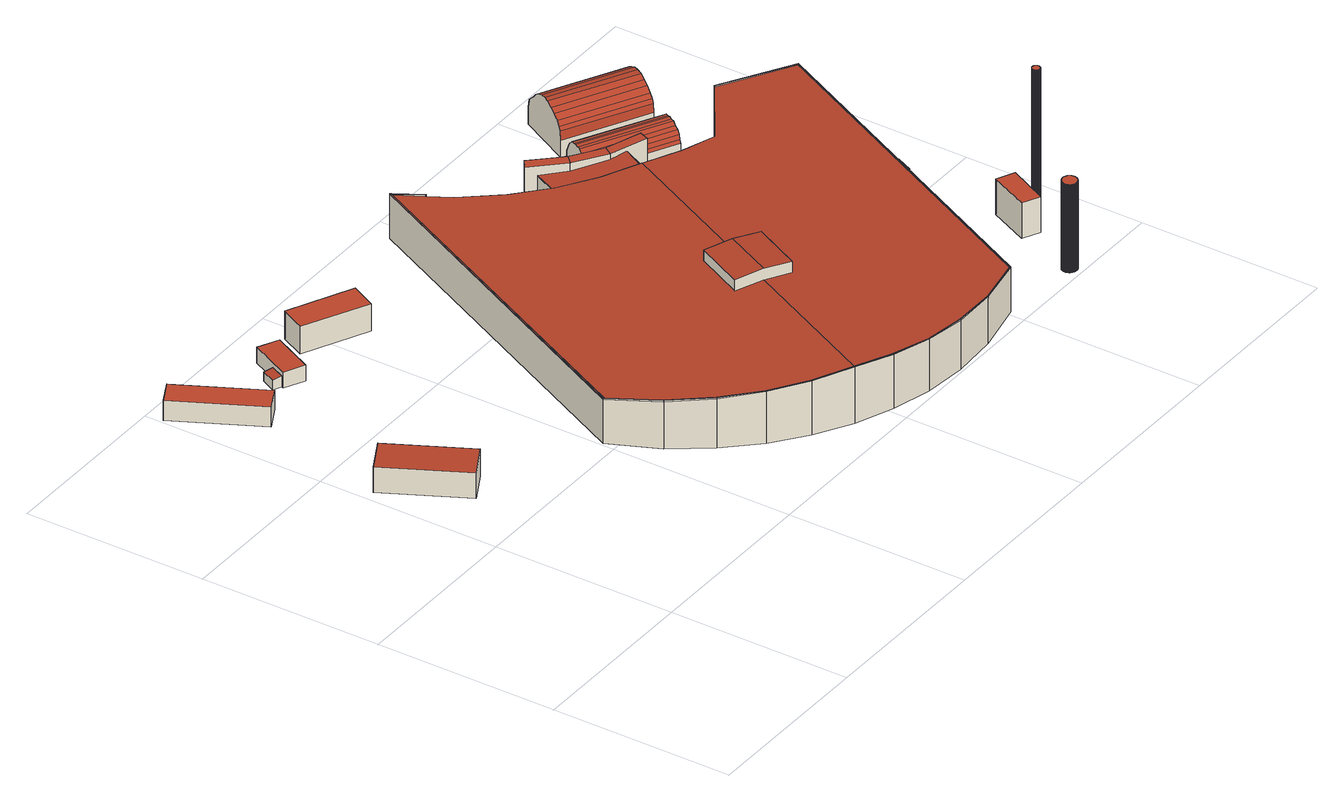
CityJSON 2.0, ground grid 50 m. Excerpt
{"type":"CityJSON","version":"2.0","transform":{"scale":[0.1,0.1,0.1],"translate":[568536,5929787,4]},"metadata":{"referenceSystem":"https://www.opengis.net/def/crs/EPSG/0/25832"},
"CityObjects":{
"building1":{"type":"Building","attributes":{"Grundfläche 2D":"230.406331","Grundhöhe NN":"4.259"},"geometry":[{"type":"Solid","lod":"3","boundaries":[[[[0,1,2,3]],[[4,5,3,2]],[[5,6,0,3]],[[6,7,1,0]],[[7,4,2,1]],[[7,6,5,4]]]],"semantics":{"surfaces":[{"type":"RoofSurface"},{"type":"WallSurface"},{"type":"GroundSurface"}],"values":[[0,1,1,1,1,2]]}}]},
"building2":{"type":"Building","attributes":{"Grundfläche 2D":"208.434997","Grundhöhe NN":"4.920"},"geometry":[{"type":"Solid","lod":"3","boundaries":[[[[8,9,10,11]],[[12,13,14,15]],[[8,11,16,17]],[[9,8,17,18]],[[10,9,18,19]],[[13,12,20,21]],[[14,13,21,22]],[[10,19,23,15,14,22,16,11]],[[12,15,23,20]],[[21,20,23,19,18,17,16,22]]]],"semantics":{"surfaces":[{"type":"RoofSurface"},{"type":"WallSurface"},{"type":"GroundSurface"}],"values":[[0,0,1,1,1,1,1,1,1,2]]}}]},
"building3":{"type":"Building","attributes":{"Grundfläche 2D":"10.273350","Grundhöhe NN":"5.058"},"geometry":[{"type":"Solid","lod":"3","boundaries":[[[[24,25,26,27]],[[28,29,27,26]],[[29,30,24,27]],[[30,31,25,24]],[[31,28,26,25]],[[31,30,29,28]]]],"semantics":{"surfaces":[{"type":"RoofSurface"},{"type":"WallSurface"},{"type":"GroundSurface"}],"values":[[0,1,1,1,1,2]]}}]},
"building4":{"type":"Building","attributes":{"Grundfläche 2D":"77.088684","Grundhöhe NN":"5.132"},"geometry":[{"type":"Solid","lod":"3","boundaries":[[[[32,33,34,35]],[[33,32,36,37]],[[34,33,37,38]],[[35,34,38,39]],[[32,35,39,36]],[[37,36,39,38]]]],"semantics":{"surfaces":[{"type":"RoofSurface"},{"type":"WallSurface"},{"type":"GroundSurface"}],"values":[[0,1,1,1,1,2]]}}]},
"building5":{"type":"Building","attributes":{"Grundfläche 2D":"140.828467","Grundhöhe NN":"4.706"},"geometry":[{"type":"Solid","lod":"3","boundaries":[[[[40,41,42,43]],[[44,45,43,42]],[[45,46,40,43]],[[46,47,41,40]],[[47,44,42,41]],[[47,46,45,44]]]],"semantics":{"surfaces":[{"type":"RoofSurface"},{"type":"WallSurface"},{"type":"GroundSurface"}],"values":[[0,1,1,1,1,2]]}}]},
"building6":{"type":"Building","attributes":{"Grundfläche 2D":"11698.974257","Grundhöhe NN":"4.597"},"geometry":[{"type":"Solid","lod":"3","boundaries":[[[[48,49,50]],[[51,49,48]],[[52,53,51]],[[53,49,51]],[[53,54,55,49]],[[56,55,54]],[[56,57,58,59,60,61,55]],[[58,62,63,59]],[[62,64,65,63]],[[66,67,65,64]],[[66,68,69,67]],[[68,70,71,72,69]],[[73,71,70]],[[74,75,73]],[[75,71,73]],[[74,76,77,75]],[[78,77,76]],[[79,77,78]],[[80,81,82,83]],[[84,85,80,83,86]],[[87,88,89,90,91,92,93,94,95,96,97,98,99,100,101,102,103,104,105]],[[88,87,106,107,102,101,108,109,110,111,112,113,114,115,116,117,118]],[[119,120,121,122]],[[120,123,124,121]],[[123,125,126,124]],[[127,128,129]],[[130,131,132,127,129,133,134]],[[130,134,135]],[[136,137,138,139]],[[48,50,94,140]],[[48,140,141,52,51]],[[141,142,54,53,52]],[[142,143,56,54]],[[143,144,57,56]],[[144,145,58,57]],[[145,146,62,58]],[[146,147,64,62]],[[147,148,66,64]],[[148,149,68,66]],[[149,150,70,68]],[[150,151,73,70]],[[151,152,74,73]],[[152,153,76,74]],[[153,154,78,76]],[[154,114,79,78]],[[77,79,114,113]],[[113,112,75,77]],[[71,75,112,111]],[[72,71,111,110]],[[69,72,110,109]],[[67,69,109,108]],[[65,67,108,101]],[[63,65,101,100]],[[59,63,100,99]],[[60,59,99,98]],[[61,60,98,97]],[[55,61,97,96]],[[49,55,96,95]],[[50,49,95,94]],[[107,86,83,82,103,102]],[[84,86,107,106]],[[105,104,81,80,85,84,106,87]],[[82,81,104,103]],[[132,120,119,155,156,127]],[[120,132,131,123]],[[157,125,123,131,130,158]],[[126,125,157,159]],[[124,126,159,160]],[[121,124,160,161]],[[122,121,161,162]],[[119,122,162,155]],[[130,135,163,158]],[[128,127,156,164]],[[142,141,165,166]],[[143,142,166,167]],[[144,143,167,168]],[[145,144,168,169]],[[146,145,169,170]],[[147,146,170,171]],[[148,147,171,172]],[[149,148,172,173]],[[150,149,173,174]],[[151,150,174,175]],[[152,151,175,176]],[[136,177,178,153,152,176,179,137]],[[154,153,178,180]],[[181,115,114,154,180,182]],[[116,115,181,183]],[[117,116,183,184]],[[134,88,118,117,184,163,135]],[[88,134,133,89]],[[89,133,129,90]],[[185,92,91,90,129,128,164]],[[93,92,185,186]],[[94,93,186,187]],[[140,94,187,188]],[[141,140,188,165]],[[138,137,179,189]],[[139,138,189,190]],[[136,139,190,177]],[[183,181,182,180,178,177,190,189,179,176,175,174,173,172,171,170,169,168,167,166,165,188,187,186,185,164,156,155,162,161,160,159,157,158,163,184]]]],"semantics":{"surfaces":[{"type":"RoofSurface"},{"type":"WallSurface"},{"type":"GroundSurface"}],"values":[[0,0,0,0,0,0,0,0,0,0,0,0,0,0,0,0,0,0,0,0,0,0,0,0,0,0,0,0,0,1,1,1,1,1,1,1,1,1,1,1,1,1,1,1,1,1,1,1,1,1,1,1,1,1,1,1,1,1,1,1,1,1,1,1,1,1,1,1,1,1,1,1,1,1,1,1,1,1,1,1,1,1,1,1,1,1,1,1,1,1,1,1,1,1,1,1,1,1,1,1,2]]}}]},
"building7":{"type":"Building","attributes":{"Grundfläche 2D":"12.473185","Grundhöhe NN":"4.465"},"geometry":[{"type":"Solid","lod":"3","boundaries":[[[[191,192,193,194,195,196,197,198,199,200,201,202,203,204,205,206,207,208,209,210,211,212,213,214,215,216,217,218,219,220,221,222,223,224,225,226,227,228,229,230,231,232,233,234,235,236,237,238,239,240,241,242,243,244,245,246,247,248,249,250,251,252,253,254,255,256,257,258,259,260,261,262,263,264,265,266,267,268,269,270,271,272,273,274,275,276,277,278,279,280,281,282,283,284,285,286,287,288,289,290]],[[291,292,196,195]],[[292,293,197,196]],[[293,294,198,197]],[[294,295,199,198]],[[295,296,200,199]],[[296,297,201,200]],[[297,298,202,201]],[[298,299,203,202]],[[299,300,204,203]],[[300,301,205,204]],[[301,302,206,205]],[[303,291,195,194]],[[304,303,194,193]],[[302,305,207,206]],[[305,306,208,207]],[[306,307,209,208]],[[307,308,210,209]],[[308,309,211,210]],[[309,310,212,211]],[[310,311,213,212]],[[311,312,214,213]],[[312,313,215,214]],[[313,314,216,215]],[[314,315,217,216]],[[315,316,218,217]],[[316,317,219,218]],[[317,318,220,219]],[[318,319,221,220]],[[319,320,222,221]],[[320,321,223,222]],[[321,322,224,223]],[[322,323,225,224]],[[323,324,226,225]],[[324,325,227,226]],[[325,326,228,227]],[[326,327,229,228]],[[327,328,230,229]],[[328,329,231,230]],[[329,330,232,231]],[[330,331,233,232]],[[331,332,234,233]],[[332,333,235,234]],[[333,334,236,235]],[[334,335,237,236]],[[335,336,238,237]],[[336,337,239,238]],[[337,338,240,239]],[[338,339,241,240]],[[339,340,242,241]],[[340,341,243,242]],[[341,342,244,243]],[[342,343,245,244]],[[343,344,246,245]],[[344,345,247,246]],[[345,346,248,247]],[[346,347,249,248]],[[347,348,250,249]],[[348,349,251,250]],[[349,350,252,251]],[[350,351,253,252]],[[351,352,254,253]],[[352,353,255,254]],[[353,354,256,255]],[[354,355,257,256]],[[355,356,258,257]],[[356,357,259,258]],[[357,358,260,259]],[[358,359,261,260]],[[359,360,262,261]],[[360,361,263,262]],[[361,362,264,263]],[[362,363,265,264]],[[363,364,266,265]],[[364,365,267,266]],[[365,366,268,267]],[[366,367,269,268]],[[367,368,270,269]],[[368,369,271,270]],[[369,370,272,271]],[[370,371,273,272]],[[371,372,274,273]],[[372,373,275,274]],[[373,374,276,275]],[[374,375,277,276]],[[375,376,278,277]],[[376,377,279,278]],[[377,378,280,279]],[[378,379,281,280]],[[379,380,282,281]],[[380,381,283,282]],[[381,382,284,283]],[[382,383,285,284]],[[383,384,286,285]],[[384,385,287,286]],[[385,386,288,287]],[[386,387,289,288]],[[387,388,290,289]],[[388,389,191,290]],[[389,390,192,191]],[[390,304,193,192]],[[386,385,384,383,382,381,380,379,378,377,376,375,374,373,372,371,370,369,368,367,366,365,364,363,362,361,360,359,358,357,356,355,354,353,352,351,350,349,348,347,346,345,344,343,342,341,340,339,338,337,336,335,334,333,332,331,330,329,328,327,326,325,324,323,322,321,320,319,318,317,316,315,314,313,312,311,310,309,308,307,306,305,302,301,300,299,298,297,296,295,294,293,292,291,303,304,390,389,388,387]]]],"semantics":{"surfaces":[{"type":"RoofSurface"},{"type":"WallSurface"},{"type":"GroundSurface"}],"values":[[0,1,1,1,1,1,1,1,1,1,1,1,1,1,1,1,1,1,1,1,1,1,1,1,1,1,1,1,1,1,1,1,1,1,1,1,1,1,1,1,1,1,1,1,1,1,1,1,1,1,1,1,1,1,1,1,1,1,1,1,1,1,1,1,1,1,1,1,1,1,1,1,1,1,1,1,1,1,1,1,1,1,1,1,1,1,1,1,1,1,1,1,1,1,1,1,1,1,1,1,1,2]]}}]},
"building8":{"type":"Building","attributes":{"Grundfläche 2D":"257.868461","Grundhöhe NN":"5.189"},"geometry":[{"type":"Solid","lod":"3","boundaries":[[[[391,392,393,394]],[[395,391,394,396]],[[397,395,396,398]],[[399,397,398,400]],[[401,399,400,402]],[[403,401,402,404]],[[405,403,404,406]],[[407,405,406,408]],[[409,407,408,410]],[[411,409,410,412]],[[413,411,412,414]],[[415,413,414,416]],[[417,415,416,418]],[[419,417,418,420]],[[421,422,423,420,418,416,414,412,410,408,406,404,402,400,398,396,394,393,424,425]],[[419,420,423,426]],[[427,392,391,395,397,399,401,403,405,407,409,411,413,415,417,419,426,428]],[[393,392,427,424]],[[426,423,422,421,425,424,427,428]]]],"semantics":{"surfaces":[{"type":"RoofSurface"},{"type":"WallSurface"},{"type":"GroundSurface"}],"values":[[0,0,0,0,0,0,0,0,0,0,0,0,0,0,1,1,1,1,2]]}}]},
"building9":{"type":"Building","attributes":{"Grundfläche 2D":"64.943904","Grundhöhe NN":"4.447"},"geometry":[{"type":"Solid","lod":"3","boundaries":[[[[429,430,431,432]],[[433,434,432,431]],[[434,435,429,432]],[[435,436,430,429]],[[436,433,431,430]],[[436,435,434,433]]]],"semantics":{"surfaces":[{"type":"RoofSurface"},{"type":"WallSurface"},{"type":"GroundSurface"}],"values":[[0,1,1,1,1,2]]}}]},
"building10":{"type":"Building","attributes":{"Grundfläche 2D":"3.389946","Grundhöhe NN":"4.862"},"geometry":[{"type":"Solid","lod":"3","boundaries":[[[[437,438,439,440,441,442,443,444,445,446,447,448,449,450,451,452,453,454,455,456,457,458,459,460,461,462,463,464,465,466,467,468,469,470,471,472,473,474,475,476,477,478,479,480,481,482,483,484,485,486,487,488,489,490,491,492,493,494,495,496,497,498,499,500,501,502,503,504,505,506,507,508]],[[509,510,443,442]],[[510,511,444,443]],[[511,512,445,444]],[[512,513,446,445]],[[514,515,439,438]],[[515,516,440,439]],[[516,517,441,440]],[[517,509,442,441]],[[513,518,447,446]],[[518,519,448,447]],[[519,520,449,448]],[[520,521,450,449]],[[521,522,451,450]],[[522,523,452,451]],[[523,524,453,452]],[[524,525,454,453]],[[525,526,455,454]],[[526,527,456,455]],[[527,528,457,456]],[[528,529,458,457]],[[529,530,459,458]],[[530,531,460,459]],[[531,532,461,460]],[[532,533,462,461]],[[533,534,463,462]],[[534,535,464,463]],[[535,536,465,464]],[[536,537,466,465]],[[537,538,467,466]],[[538,539,468,467]],[[539,540,469,468]],[[540,541,470,469]],[[541,542,471,470]],[[542,543,472,471]],[[543,544,473,472]],[[544,545,474,473]],[[545,546,475,474]],[[546,547,476,475]],[[547,548,477,476]],[[548,549,478,477]],[[549,550,479,478]],[[550,551,480,479]],[[551,552,481,480]],[[552,553,482,481]],[[553,554,483,482]],[[554,555,484,483]],[[555,556,485,484]],[[556,557,486,485]],[[557,558,487,486]],[[558,559,488,487]],[[559,560,489,488]],[[560,561,490,489]],[[561,562,491,490]],[[562,563,492,491]],[[563,564,493,492]],[[564,565,494,493]],[[565,566,495,494]],[[566,567,496,495]],[[567,568,497,496]],[[568,569,498,497]],[[569,570,499,498]],[[570,571,500,499]],[[571,572,501,500]],[[572,573,502,501]],[[573,574,503,502]],[[574,575,504,503]],[[575,576,505,504]],[[576,577,506,505]],[[577,578,507,506]],[[578,579,508,507]],[[579,580,437,508]],[[580,514,438,437]],[[574,573,572,571,570,569,568,567,566,565,564,563,562,561,560,559,558,557,556,555,554,553,552,551,550,549,548,547,546,545,544,543,542,541,540,539,538,537,536,535,534,533,532,531,530,529,528,527,526,525,524,523,522,521,520,519,518,513,512,511,510,509,517,516,515,514,580,579,578,577,576,575]]]],"semantics":{"surfaces":[{"type":"RoofSurface"},{"type":"WallSurface"},{"type":"GroundSurface"}],"values":[[0,1,1,1,1,1,1,1,1,1,1,1,1,1,1,1,1,1,1,1,1,1,1,1,1,1,1,1,1,1,1,1,1,1,1,1,1,1,1,1,1,1,1,1,1,1,1,1,1,1,1,1,1,1,1,1,1,1,1,1,1,1,1,1,1,1,1,1,1,1,1,1,1,2]]}}]},
"building11":{"type":"Building","attributes":{"Grundfläche 2D":"405.471380","Grundhöhe NN":"5.344"},"geometry":[{"type":"Solid","lod":"3","boundaries":[[[[581,582,583,584]],[[585,581,584,586]],[[587,585,586,588]],[[589,587,588,590]],[[591,589,590,592]],[[593,591,592,594]],[[595,593,594,596]],[[597,595,596,598]],[[599,597,598,600]],[[601,599,600,602]],[[603,601,602,604]],[[605,603,604,606]],[[607,605,606,608]],[[607,608,609,610]],[[611,609,608,606,604,602,600,598,596,594,592,590,588,586,584,583,612,613]],[[610,609,611,614]],[[582,581,585,587,589,591,593,595,597,599,601,603,605,607,610,614,615]],[[583,582,615,612]],[[611,613,612,615,614]]]],"semantics":{"surfaces":[{"type":"RoofSurface"},{"type":"WallSurface"},{"type":"GroundSurface"}],"values":[[0,0,0,0,0,0,0,0,0,0,0,0,0,0,1,1,1,1,2]]}}]}
},
"vertices":[
[147,654,76],[231,699,81],[117,914,81],[33,870,76],[117,914,3],[33,870,3],[147,654,3],[231,699,3],
[159,1358,40],[119,1434,40],[102,1425,40],[142,1349,40],[4,1449,66],[124,1222,66],[190,1257,63],[70,1484,63],[142,1349,9],[159,1358,9],[119,1434,9],[102,1425,9],[4,1449,9],[124,1222,9],[190,1257,9],[70,1484,9],
[254,1305,37],[276,1294,42],[295,1332,42],[273,1343,37],[295,1332,11],[273,1343,11],[254,1305,11],[276,1294,11],
[328,1400,56],[274,1288,56],[329,1261,56],[384,1373,56],[328,1400,11],[274,1288,11],[329,1261,11],[384,1373,11],
[629,1321,87],[455,1405,87],[423,1340,84],[597,1255,84],[423,1340,7],[597,1255,7],[629,1321,7],[455,1405,7],
[988,1360,140],[950,1433,134],[985,1359,140],[952,1435,135],[950,1439,134],[948,1435,134],[506,532,134],[509,532,134],[567,401,143],[640,298,149],[722,212,155],[724,214,155],[642,300,149],[569,403,143],[811,142,161],[813,144,161],[908,85,169],[909,88,169],[1012,44,162],[1013,47,162],[1122,17,154],[1123,19,154],[1239,5,149],[1367,14,141],[1239,7,149],[1367,12,141],[1508,43,135],[1506,45,135],[1948,943,135],[1944,941,135],[1740,1044,150],[1739,1042,150],[1161,604,199],[1091,638,193],[1026,506,193],[1097,471,199],[1232,569,193],[1162,604,199],[1167,437,193],[1162,604,167],[1349,988,167],[1253,1042,160],[1165,1111,153],[1163,1113,153],[1086,1195,146],[1015,1298,139],[985,1359,136],[950,1433,132],[509,532,132],[569,403,139],[642,300,146],[724,214,153],[813,144,160],[909,88,167],[1097,471,167],[1026,506,162],[1091,638,162],[1161,604,167],[1232,569,162],[1167,437,162],[1013,47,160],[1123,19,153],[1239,7,146],[1367,14,140],[1506,45,133],[1944,941,133],[1739,1042,147],[1739,1041,147],[1558,919,153],[1458,944,160],[1351,987,166],[1177,1206,169],[1252,1126,169],[1267,1144,173],[1195,1220,173],[1337,1070,169],[1348,1090,173],[1441,1034,169],[1446,1056,173],[1198,1184,142],[1163,1113,141],[1165,1111,141],[1384,1054,157],[1337,1070,154],[1252,1126,147],[1253,1042,149],[1349,988,156],[1351,987,156],[1750,538,120],[1726,491,122],[1738,485,122],[1761,532,120],[988,1360,136],[950,1439,132],[506,532,132],[567,401,139],[640,298,146],[722,212,153],[811,142,160],[908,85,167],[1012,44,160],[1122,17,153],[1239,5,146],[1367,12,140],[1508,43,133],[1948,943,133],[1740,1044,147],[1177,1206,6],[1198,1184,6],[1441,1034,6],[1384,1054,6],[1446,1056,6],[1348,1090,6],[1267,1144,6],[1195,1220,6],[1351,987,6],[1163,1113,6],[950,1439,6],[506,532,6],[567,401,6],[640,298,6],[722,212,6],[811,142,6],[908,85,6],[1012,44,6],[1122,17,6],[1239,5,6],[1367,12,6],[1508,43,6],[1750,538,6],[1948,943,6],[1726,491,6],[1740,1044,6],[1739,1041,6],[1739,1042,6],[1558,919,6],[1458,944,6],[1086,1195,6],[1015,1298,6],[985,1359,6],[988,1360,6],[1738,485,6],[1761,532,6],
[1753,50,255],[1752,50,255],[1751,51,255],[1750,51,255],[1748,52,255],[1747,52,255],[1746,52,255],[1745,53,255],[1744,53,255],[1742,53,255],[1741,53,255],[1740,52,255],[1739,52,255],[1737,52,255],[1736,51,255],[1735,51,255],[1734,50,255],[1733,50,255],[1732,49,255],[1731,48,255],[1730,48,255],[1729,47,255],[1728,46,255],[1727,45,255],[1726,44,255],[1726,43,255],[1725,42,255],[1725,41,255],[1724,39,255],[1724,38,255],[1723,37,255],[1723,36,255],[1723,35,255],[1723,33,255],[1723,32,255],[1723,31,255],[1723,30,255],[1723,28,255],[1724,27,255],[1724,26,255],[1725,25,255],[1725,24,255],[1726,23,255],[1726,22,255],[1727,20,255],[1728,20,255],[1729,19,255],[1730,18,255],[1731,17,255],[1732,16,255],[1733,16,255],[1734,15,255],[1735,14,255],[1736,14,255],[1737,14,255],[1739,13,255],[1740,13,255],[1741,13,255],[1742,13,255],[1744,13,255],[1745,13,255],[1746,13,255],[1747,13,255],[1749,14,255],[1750,14,255],[1751,14,255],[1752,15,255],[1753,16,255],[1754,16,255],[1755,17,255],[1756,18,255],[1757,19,255],[1758,20,255],[1759,21,255],[1759,22,255],[1760,23,255],[1761,24,255],[1761,25,255],[1762,26,255],[1762,27,255],[1762,28,255],[1763,30,255],[1763,31,255],[1763,32,255],[1763,33,255],[1763,35,255],[1763,36,255],[1762,37,255],[1762,38,255],[1762,39,255],[1761,41,255],[1761,42,255],[1760,43,255],[1759,44,255],[1759,45,255],[1758,46,255],[1757,47,255],[1756,48,255],[1755,48,255],[1754,49,255],[1748,52,5],[1747,52,5],[1746,52,5],[1745,53,5],[1744,53,5],[1742,53,5],[1741,53,5],[1740,52,5],[1739,52,5],[1737,52,5],[1736,51,5],[1735,51,5],[1750,51,5],[1751,51,5],[1734,50,5],[1733,50,5],[1732,49,5],[1731,48,5],[1730,48,5],[1729,47,5],[1728,46,5],[1727,45,5],[1726,44,5],[1726,43,5],[1725,42,5],[1725,41,5],[1724,39,5],[1724,38,5],[1723,37,5],[1723,36,5],[1723,35,5],[1723,33,5],[1723,32,5],[1723,31,5],[1723,30,5],[1723,28,5],[1724,27,5],[1724,26,5],[1725,25,5],[1725,24,5],[1726,23,5],[1726,22,5],[1727,20,5],[1728,20,5],[1729,19,5],[1730,18,5],[1731,17,5],[1732,16,5],[1733,16,5],[1734,15,5],[1735,14,5],[1736,14,5],[1737,14,5],[1739,13,5],[1740,13,5],[1741,13,5],[1742,13,5],[1744,13,5],[1745,13,5],[1746,13,5],[1747,13,5],[1749,14,5],[1750,14,5],[1751,14,5],[1752,15,5],[1753,16,5],[1754,16,5],[1755,17,5],[1756,18,5],[1757,19,5],[1758,20,5],[1759,21,5],[1759,22,5],[1760,23,5],[1761,24,5],[1761,25,5],[1762,26,5],[1762,27,5],[1762,28,5],[1763,30,5],[1763,31,5],[1763,32,5],[1763,33,5],[1763,35,5],[1763,36,5],[1762,37,5],[1762,38,5],[1762,39,5],[1761,41,5],[1761,42,5],[1760,43,5],[1759,44,5],[1759,45,5],[1758,46,5],[1757,47,5],[1756,48,5],[1755,48,5],[1754,49,5],[1753,50,5],[1752,50,5],
[1657,1139,63],[1659,1143,53],[1436,1260,53],[1434,1256,63],[1654,1134,74],[1432,1252,74],[1652,1129,83],[1429,1247,83],[1649,1124,88],[1426,1241,88],[1645,1117,95],[1423,1235,95],[1641,1109,95],[1419,1227,95],[1637,1102,97],[1415,1220,97],[1634,1095,95],[1411,1212,95],[1629,1085,95],[1406,1203,95],[1624,1077,88],[1401,1194,88],[1619,1067,83],[1396,1184,83],[1615,1060,74],[1393,1177,74],[1613,1056,63],[1390,1173,63],[1611,1052,53],[1389,1169,53],[1393,1177,12],[1390,1173,12],[1389,1169,12],[1436,1260,12],[1434,1256,12],[1611,1052,12],[1659,1143,12],[1624,1077,12],
[1837,306,105],[1785,198,105],[1833,175,105],[1885,283,105],[1833,175,4],[1885,283,4],[1837,306,4],[1785,198,4],
[1876,229,430],[1875,229,430],[1874,229,430],[1874,228,430],[1873,228,430],[1872,227,430],[1871,226,430],[1870,225,430],[1870,224,430],[1869,224,430],[1869,223,430],[1869,222,430],[1869,221,430],[1868,220,430],[1868,219,430],[1868,218,430],[1869,217,430],[1869,216,430],[1869,215,430],[1870,214,430],[1870,213,430],[1871,213,430],[1871,212,430],[1872,212,430],[1872,211,430],[1873,211,430],[1873,210,430],[1874,210,430],[1875,210,430],[1876,209,430],[1877,209,430],[1878,209,430],[1879,209,430],[1880,209,430],[1881,209,430],[1882,209,430],[1882,210,430],[1883,210,430],[1884,210,430],[1884,211,430],[1885,211,430],[1886,211,430],[1886,212,430],[1887,213,430],[1888,214,430],[1888,215,430],[1888,216,430],[1889,216,430],[1889,217,430],[1889,218,430],[1889,219,430],[1889,220,430],[1889,221,430],[1889,222,430],[1889,223,430],[1888,223,430],[1888,224,430],[1887,225,430],[1887,226,430],[1886,227,430],[1885,227,430],[1885,228,430],[1884,228,430],[1884,229,430],[1883,229,430],[1882,229,430],[1881,229,430],[1881,230,430],[1880,230,430],[1879,230,430],[1878,230,430],[1877,230,430],[1872,227,9],[1871,226,9],[1870,225,9],[1870,224,9],[1869,224,9],[1875,229,9],[1874,229,9],[1874,228,9],[1873,228,9],[1869,223,9],[1869,222,9],[1869,221,9],[1868,220,9],[1868,219,9],[1868,218,9],[1869,217,9],[1869,216,9],[1869,215,9],[1870,214,9],[1870,213,9],[1871,213,9],[1871,212,9],[1872,212,9],[1872,211,9],[1873,211,9],[1873,210,9],[1874,210,9],[1875,210,9],[1876,209,9],[1877,209,9],[1878,209,9],[1879,209,9],[1880,209,9],[1881,209,9],[1882,209,9],[1882,210,9],[1883,210,9],[1884,210,9],[1884,211,9],[1885,211,9],[1886,211,9],[1886,212,9],[1887,213,9],[1888,214,9],[1888,215,9],[1888,216,9],[1889,216,9],[1889,217,9],[1889,218,9],[1889,219,9],[1889,220,9],[1889,221,9],[1889,222,9],[1889,223,9],[1888,223,9],[1888,224,9],[1887,225,9],[1887,226,9],[1886,227,9],[1885,227,9],[1885,228,9],[1884,228,9],[1884,229,9],[1883,229,9],[1882,229,9],[1881,229,9],[1881,230,9],[1880,230,9],[1879,230,9],[1878,230,9],[1877,230,9],[1876,229,9],
[1747,1310,87],[1750,1315,62],[1529,1432,62],[1526,1427,87],[1742,1301,97],[1521,1418,97],[1737,1291,107],[1516,1408,107],[1732,1281,120],[1510,1398,120],[1726,1270,128],[1505,1388,128],[1719,1256,135],[1498,1373,135],[1712,1243,137],[1491,1360,137],[1704,1228,136],[1483,1345,136],[1696,1213,128],[1475,1330,128],[1689,1200,120],[1468,1317,120],[1683,1188,107],[1462,1305,107],[1678,1179,97],[1457,1296,97],[1675,1174,87],[1454,1291,87],[1453,1289,62],[1674,1172,62],[1453,1289,13],[1529,1432,13],[1457,1296,13],[1674,1172,13],[1750,1315,13]
]}
